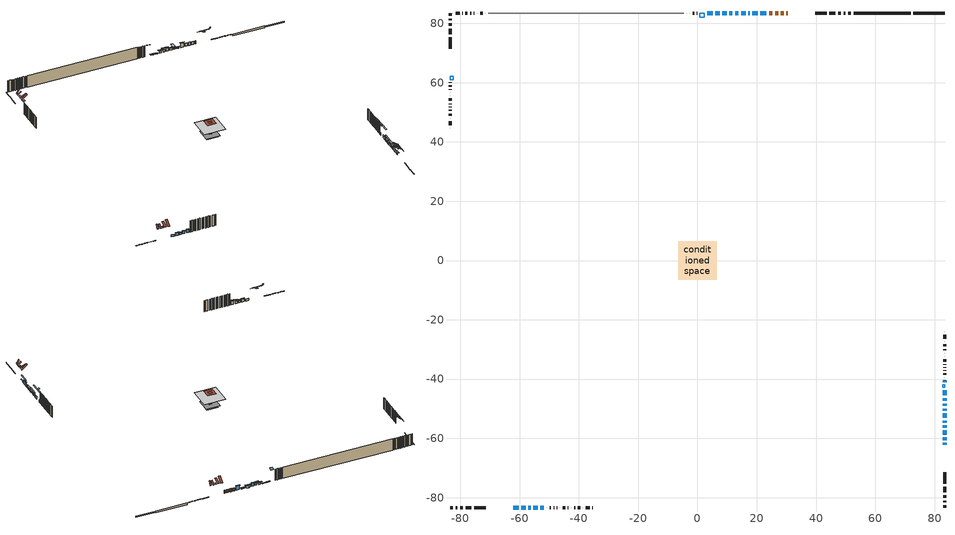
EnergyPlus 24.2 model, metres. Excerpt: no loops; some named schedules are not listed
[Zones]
conditioned space
 floor outside (Floor1 construction): -0.3,-0.3 -0.3,0.3 0.3,0.3 0.3,-0.3 z0.32
 floor outside (Floor2 construction): -0.37,-0.37 -0.37,0.37 0.37,0.37 0.37,-0.37 z0.32
 floor outside (Floor3 construction): -0.7,-0.7 -0.7,0.7 0.7,0.7 0.7,-0.7 z0.32
 floor adiabatic (Floor4 construction): -4.21,-4.21 -4.21,4.21 4.21,4.21 4.21,-4.21 z0.32
 floor adiabatic (AdiabaticFloorConstruction): -6.44,-6.44 -6.44,6.44 6.44,6.44 6.44,-6.44 z5.2
 floor foundation (Slab1 construction): -2.51,-2.51 -2.51,2.51 2.51,2.51 2.51,-2.51 z-0.53
 floor foundation (Slab1 construction 1): -3.38,-3.38 -3.38,3.38 3.38,3.38 3.38,-3.38 z-0.87
 wall outside (RimJoist1 construction): 51.74,83.49 50.79,83.49 / -83.49,-83.49 -82.54,-83.49 / -83.49,83.49 -83.49,82.54 / 83.49,-83.49 83.49,-82.54 z0.32:0.62
 wall outside (RimJoist2 construction): 49.86,83.49 49.28,83.49 / -81.61,-83.49 -81.04,-83.49 / -83.49,81.61 -83.49,81.04 / 83.49,-81.61 83.49,-81.04 z0.32:0.62
 wall outside (RimJoist3 construction): 48.35,83.49 47.42,83.49 / -80.11,-83.49 -79.18,-83.49 / -83.49,80.11 -83.49,79.18 / 83.49,-80.11 83.49,-79.18 z0.32:0.62
 wall outside (RimJoist4 construction): 46.49,83.49 44.52,83.49 / -78.25,-83.49 -76.27,-83.49 / -83.49,78.25 -83.49,76.27 / 83.49,-78.25 83.49,-76.27 z0.32:0.62
 wall outside (RimJoist5 construction): 43.59,83.49 39.64,83.49 / -75.34,-83.49 -71.4,-83.49 / -83.49,75.34 -83.49,71.4 / 83.49,-75.34 83.49,-71.4 z0.32:0.62
 wall outside (AdiabaticWallConstruction 1): 30.43,83.49 30.01,83.49 / 29.09,83.49 28.1,83.49 / 27.17,83.49 26.18,83.49 / 25.25,83.49 24.2,83.49 z0.32:2.35
 wall outside (AdiabaticWallConstruction): 83.49,-62.18 83.49,-61.52 z0.32:1.24; 83.49,-60.59 83.49,-59.62 / -53.03,-83.49 -51.81,-83.49 z0.32:2.45; -62.18,-83.49 -60.35,-83.49 / 83.49,-53.07 83.49,-51.54 / 17.55,83.49 17.15,83.49 / 83.49,-50.61 83.49,-50 z0.32:1.54; -59.42,-83.49 -58,-83.49 / -55.38,-83.49 -53.96,-83.49 z0.32:2.05; 83.49,-58.7 83.49,-57.27 / 23.27,83.49 21.24,83.49 z0.32:3.06; 20.31,83.49 18.48,83.49 z0.32:0.83; 83.49,-56.35 83.49,-55.58 / 83.49,-49.07 83.49,-48.31 / 9.82,83.49 8.4,83.49 z0.32:1.39; 83.49,-54.66 83.49,-53.99 z0.32:0.93; 16.22,83.49 14.69,83.49 / 83.49,-45.54 83.49,-43.71 / -57.08,-83.49 -56.31,-83.49 z0.32:1.69; 13.77,83.49 12.7,83.49 z0.32:2.35; 83.49,-47.38 83.49,-46.47 z0.32:2.15; 11.77,83.49 10.75,83.49 z0.32:1.87; 7.47,83.49 6.04,83.49 z0.32:0.47; 5.12,83.49 3.29,83.49 z0.32:0.78; 83.49,-40.99 83.49,-40.48 z0.32:1.64
 wall outside (Wall10 construction): -0.15,83.49 -0.24,83.49 / -50.89,-83.49 -50.8,-83.49 / -83.49,60.07 -83.49,59.99 / 83.49,-39.55 83.49,-39.47 z0.32:7.64
 wall outside (Wall11 construction): -1.16,83.49 -1.6,83.49 / -49.87,-83.49 -49.44,-83.49 / -83.49,59.06 -83.49,58.62 / 83.49,-38.54 83.49,-38.1 z0.32:7.64
 wall outside (Wall12 construction): -2.53,83.49 -2.64,83.49 / -48.51,-83.49 -48.4,-83.49 / -83.49,57.69 -83.49,57.59 / 83.49,-37.17 83.49,-37.07 z0.32:7.64
 wall outside (Wall13 construction): -3.57,83.49 -3.67,83.49 / -47.47,-83.49 -47.37,-83.49 / -83.49,56.66 -83.49,56.55 / 83.49,-36.14 83.49,-36.03 z0.32:7.64
 wall outside (Wall1 construction): -71.52,83.49 -71.55,83.49 / -46.44,-83.49 -46.41,-83.49 / -83.49,55.62 -83.49,55.6 / 83.49,-35.1 83.49,-35.08 z0.32:7.64
 wall outside (Wall2 construction): -72.48,83.49 -73.32,83.49 / -45.48,-83.49 -44.64,-83.49 / -83.49,54.67 -83.49,53.83 / 83.49,-34.15 83.49,-33.31 z0.32:7.64
 wall outside (Wall3 construction): -74.25,83.49 -74.37,83.49 / -43.71,-83.49 -43.59,-83.49 / -83.49,52.9 -83.49,52.78 / 83.49,-32.38 83.49,-32.26 z0.32:7.64
 wall outside (Wall4 construction): -75.3,83.49 -75.41,83.49 / -42.66,-83.49 -42.55,-83.49 / -83.49,51.85 -83.49,51.74 / 83.49,-31.33 83.49,-31.22 z0.32:7.64
 wall outside (Wall5 construction): -76.34,83.49 -76.7,83.49 / -41.62,-83.49 -41.26,-83.49 / -83.49,50.81 -83.49,50.44 / 83.49,-30.29 83.49,-29.92 z0.32:7.64
 wall outside (Wall6 construction): -77.63,83.49 -78.34,83.49 / -40.33,-83.49 -39.62,-83.49 / -83.49,49.51 -83.49,48.8 / 83.49,-28.99 83.49,-28.28 z0.32:7.64
 wall outside (Wall7 construction): -79.27,83.49 -79.3,83.49 / -38.69,-83.49 -38.66,-83.49 / -83.49,47.88 -83.49,47.85 / 83.49,-27.36 83.49,-27.33 z0.32:7.64
 wall outside (Wall8 construction): -80.23,83.49 -81.6,83.49 / -37.73,-83.49 -36.36,-83.49 / -83.49,46.92 -83.49,45.55 / 83.49,-26.4 83.49,-25.03 z0.32:7.64
 wall outside (Wall9 construction): -82.53,83.49 -82.56,83.49 / -35.43,-83.49 -35.4,-83.49 / -83.49,44.62 -83.49,44.59 / 83.49,-24.1 83.49,-24.07 z0.32:7.64
 wall foundation (FoundationWall1 construction): 83.49,83.49 72.82,83.49 z-0.53:0.28
 wall foundation (FoundationWall2 construction): 71.89,83.49 52.67,83.49 z-0.87:0.32
 wall adiabatic (Wall14 construction): -4.6,83.49 -70.59,83.49 z0.32:7.64
 window (WindowConstruction 20): 83.49,-62.18 83.49,-61.52 z0.32:1.23
 window (WindowConstruction 4): 83.49,-60.59 83.49,-59.62 z0.32:2.45
 window (WindowConstruction 5): -62.18,-83.49 -60.35,-83.49 z0.32:1.54
 window (WindowConstruction 23): -59.42,-83.49 -58,-83.49 z0.32:2.05
 window (WindowConstruction 6): 83.49,-58.7 83.49,-57.28 z0.32:3.06
 window (WindowConstruction 7): 23.27,83.49 21.24,83.49 z0.32:3.06
 window (WindowConstruction 8): 20.31,83.49 18.48,83.49 z0.32:0.83
 window (WindowConstruction 9): 83.49,-56.35 83.49,-55.58 z0.32:1.39
 window (WindowConstruction 21): 83.49,-54.66 83.49,-53.99 z0.32:0.93
 window (WindowConstruction 10): 83.49,-53.06 83.49,-51.54 z0.32:1.54
 window (WindowConstruction 11): 17.55,83.49 17.15,83.49 z0.32:1.54
 window (WindowConstruction 12): 83.49,-50.61 83.49,-50 z0.32:1.54
 window (WindowConstruction 13): 16.22,83.49 14.69,83.49 z0.32:1.69
 window (WindowConstruction 14): 13.76,83.49 12.7,83.49 z0.32:2.35
 window (WindowConstruction 15): 83.49,-49.07 83.49,-48.31 z0.32:1.39
 window (WindowConstruction 16): 83.49,-47.38 83.49,-46.47 z0.32:2.15
 window (WindowConstruction 24): 11.77,83.49 10.75,83.49 z0.32:1.87
 window (WindowConstruction): 83.49,-45.54 83.49,-43.71 z0.32:1.69
 window (WindowConstruction 17): 9.82,83.49 8.4,83.49 z0.32:1.39
 window (WindowConstruction 18): 7.47,83.49 6.05,83.49 z0.32:0.47
 window (WindowConstruction 19): 5.12,83.49 3.29,83.49 z0.32:0.78
 window (WindowConstruction 1): -57.07,-83.49 -56.31,-83.49 z0.32:1.69
 window (WindowConstruction 2): 83.49,-40.99 83.49,-40.48 z0.32:1.64
 window (WindowConstruction 22): -55.38,-83.49 -53.96,-83.49 z0.32:2.05
 window (WindowConstruction 3): -53.03,-83.49 -51.81,-83.49 z0.32:2.45
 door (Door): 30.43,83.49 30.01,83.49 z0.32:2.35
 door (Door 1): 29.09,83.49 28.1,83.49 z0.32:2.35
 door (Door 2): 27.17,83.49 26.18,83.49 z0.32:2.35
 door (Door 3): 25.25,83.49 24.2,83.49 z0.32:2.35
 ceiling adiabatic (AdiabaticFloorConstruction): 6.44,-6.44 6.44,6.44 -6.44,6.44 -6.44,-6.44 z5.2
 roof outside (Roof2 construction): 38.05,83.49,7.64 38.05,81.95,9.81 38.72,81.95,9.81 38.72,83.49,7.64; -69.8,-83.49,7.64 -69.8,-81.95,9.81 -70.47,-81.95,9.81 -70.47,-83.49,7.64; -83.49,69.8,7.64 -81.95,69.8,9.81 -81.95,70.47,9.81 -83.49,70.47,7.64; 83.49,-69.8,7.64 81.95,-69.8,9.81 81.95,-70.47,9.81 83.49,-70.47,7.64
 roof outside (Roof3 construction): 36.44,83.49,7.64 36.44,81.32,9.26 37.12,81.32,9.26 37.12,83.49,7.64; -68.2,-83.49,7.64 -68.2,-81.32,9.26 -68.87,-81.32,9.26 -68.87,-83.49,7.64; -83.49,68.2,7.64 -81.32,68.2,9.26 -81.32,68.87,9.26 -83.49,68.87,7.64; 83.49,-68.2,7.64 81.32,-68.2,9.26 81.32,-68.87,9.26 83.49,-68.87,7.64
 roof outside (Roof4 construction): 35.26,83.49,7.64 35.26,82.59,8.09 35.52,82.59,8.09 35.52,83.49,7.64; -67.02,-83.49,7.64 -67.02,-82.59,8.09 -67.27,-82.59,8.09 -67.27,-83.49,7.64; -83.49,67.02,7.64 -82.59,67.02,8.09 -82.59,67.27,8.09 -83.49,67.27,7.64; 83.49,-67.02,7.64 82.59,-67.02,8.09 82.59,-67.27,8.09 83.49,-67.27,7.64
 roof outside (Roof5 construction): -0.84,0.84 -0.84,-0.84 0.84,-0.84 0.84,0.84 z7.64
 roof outside (Roof6 construction): -2.5,2.5 -2.5,-2.5 2.5,-2.5 2.5,2.5 z7.64
 roof outside (Roof7 construction): 33.33,83.49,7.64 33.33,79.78,9.18 34.33,79.78,9.18 34.33,83.49,7.64; -65.08,-83.49,7.64 -65.08,-79.78,9.18 -66.09,-79.78,9.18 -66.09,-83.49,7.64; -83.49,65.08,7.64 -79.78,65.08,9.18 -79.78,66.09,9.18 -83.49,66.09,7.64; 83.49,-65.08,7.64 79.78,-65.08,9.18 79.78,-66.09,9.18 83.49,-66.09,7.64
 roof outside (Roof8 construction): 31.36,83.49,7.64 31.36,80.15,10.14 32.4,80.15,10.14 32.4,83.49,7.64; -63.11,-83.49,7.64 -63.11,-80.15,10.14 -64.15,-80.15,10.14 -64.15,-83.49,7.64; -83.49,63.11,7.64 -80.15,63.11,10.14 -80.15,64.15,10.14 -83.49,64.15,7.64; 83.49,-63.11,7.64 80.15,-63.11,10.14 80.15,-64.15,10.14 83.49,-64.15,7.64
 roof outside (Roof9 construction): -1.23,1.23 -1.23,-1.23 1.23,-1.23 1.23,1.23 z7.64
 roof outside (AdiabaticRoofConstruction): 83.49,-41.92,7.63 82.72,-41.92,8.02 82.72,-42.78,8.02 83.49,-42.78,7.63; 0.77,83.49,7.63 0.77,82.07,8.34 2.36,82.07,8.34 2.36,83.49,7.63; -83.49,61,7.63 -82.4,61,8.09 -82.4,62.18,8.09 -83.49,62.18,7.63
 skylight (SkylightConstruction): 83.49,-41.92,7.64 82.72,-41.92,8.02 82.72,-42.78,8.02 83.49,-42.78,7.64
 skylight (SkylightConstruction 1): 0.78,83.49,7.64 0.78,82.07,8.34 2.36,82.07,8.34 2.36,83.49,7.64
 skylight (SkylightConstruction 2): -83.49,61,7.64 -82.4,61,8.09 -82.4,62.18,8.09 -83.49,62.18,7.64
shading: 83.49,-60.76 83.49,-62.94 84.1,-62.94 84.1,-60.76 z1.99; 83.49,-57.49 83.49,-62.72 84.1,-62.72 84.1,-57.49 z4.58; -57.7,-83.49 -59.72,-83.49 -59.72,-83.95 -57.7,-83.95 z2.35; 83.49,-56.98 83.49,-58.99 83.95,-58.99 83.95,-56.98 z3.36; 20.94,83.49 23.57,83.49 23.57,83.95 20.94,83.95 z3.36; 18.18,83.49 20.61,83.49 20.61,83.95 18.18,83.95 z1.13; 83.49,-55.12 83.49,-56.81 84.1,-56.81 84.1,-55.12 z1.85; 83.49,-52.47 83.49,-56.18 84.1,-56.18 84.1,-52.47 z2.45; 83.49,-50.02 83.49,-54.59 84.1,-54.59 84.1,-50.02 z3.06; 16.69,83.49 18.01,83.49 18.01,86.51 16.69,86.51 z2; 83.49,-49.54 83.49,-51.07 84.1,-51.07 84.1,-49.54 z2; 14.4,83.49 16.52,83.49 16.52,83.95 14.4,83.95 z1.99; 12.4,83.49 14.06,83.49 14.06,83.95 12.4,83.95 z2.65; 83.49,-46.25 83.49,-51.13 84.1,-51.13 84.1,-46.25 z3.45; 83.49,-45.76 83.49,-48.09 83.95,-48.09 83.95,-45.76 z2.86; 9.84,83.49 12.68,83.49 12.68,83.95 9.84,83.95 z2.78; 83.49,-43.41 83.49,-45.84 83.79,-45.84 83.79,-43.41 z1.99; 7.79,83.49 10.43,83.49 10.43,83.95 7.79,83.95 z2; 5.9,83.49 7.62,83.49 7.62,83.95 5.9,83.95 z0.62; 3.14,83.49 5.27,83.49 5.27,83.95 3.14,83.95 z0.93; -56.01,-83.49 -57.37,-83.49 -57.37,-84.1 -56.01,-84.1 z1.99; 83.49,-34.56 83.49,-46.91 84.1,-46.91 84.1,-34.56 z7.56; -53.66,-83.49 -55.68,-83.49 -55.68,-84.4 -53.66,-84.4 z2.35; -51.67,-83.49 -53.18,-83.49 -53.18,-84.4 -51.67,-84.4 z2.6
[Building]
Building 1: Terrain=Suburbs
[Site:Location]
Vancouver Intl AP_BC: Latitude {deg}=49.19; Longitude {deg}=-123.18; Time Zone {hr}=-8; Elevation {m}=4; Keep Site Location Information=Yes
[Site:GroundTemperature:Shallow]
8.06451, 6.96315, 6.87495, 7.3976, 9.49575, 11.5841, 13.3946, 14.5416, 14.639, 13.7062, 11.9418, 9.91751
[Site:WaterMainsTemperature]
Calculation Method=Schedule; Temperature Schedule=mains temperature schedule
[Material] Roughness=Rough; Thermal Absorptance=0.9
Name | Thickness {m} | Conductivity {W/m-K} | Density {kg/m3} | Specific Heat {J/kg-K} | Solar Absorptance | Visible Absorptance
asphalt or fiberglass shingles | 0.00635 | 0.162714 | 1121.4 | 1465.45 | 0.4 | 0.4
asphalt or fiberglass shingles 1 | 0.00635 | 0.162714 | 1121.4 | 1465.45 | 0.7 | 0.7
concrete 4.0 in. | 0.1016 | 1.803125 | 2242.8 | 837.4 | 0.7 | 0.7
concrete 8.0 in. | 0.2032 | 1.803125 | 2242.8 | 837.4 | 0.7 | 0.7
door material | 0.04445 | 0.188738 | 512.64 | 1214.23 | 0.7 | 0.7
exterior vertical ins; exterior vertical ins 1 | 0.0434738 | 0.029427 | 32.04 | 1214.23 | 0.7 | 0.7
floor covering | 0.0127 | 0.0433444 | 54.468 | 1339.84 | 0.6 | 0.6
floor rigid ins | 0.103632 | 0.029427 | 32.04 | 1214.23 | 0.7 | 0.7
floor rigid ins 1; roof rigid ins | 0.051816 | 0.029427 | 32.04 | 1214.23 | 0.7 | 0.7
floor rigid ins 2; roof rigid ins 1; wall rigid ins | 0.512978 | 0.029427 | 32.04 | 1214.23 | 0.7 | 0.7
floor stud and cavity | 0.1397 | 0.292546 | 92.3553 | 1139.71 | 0.7 | 0.7
floor stud and cavity 1 | 0.1397 | 0.228509 | 92.3553 | 1139.71 | 0.7 | 0.7
floor stud and cavity 2 | 0.1397 | 0.322252 | 92.3553 | 1139.71 | 0.7 | 0.7
floor stud and cavity 3 | 0.1397 | 0.615512 | 92.3553 | 1139.71 | 0.7 | 0.7
floor stud and cavity 4 | 0.1397 | 1.75129 | 37.0049 | 1207.88 | 0.7 | 0.7
furniture material conditioned space 1 | 0.1524 | 0.115458 | 640.8 | 1214.23 | 0.6 | 0.6
gypsum board | 0.0127 | 0.160291 | 801 | 837.4 | 0.6 | 0.6
gypsum board 1 | 0.0127 | 0.160291 | 801 | 837.4 | 0.7 | 0.7
osb sheathing 0.5 in. | 0.0127 | 0.115458 | 512.64 | 1214.23 | 0.7 | 0.7
osb sheathing 0.5 in. 1 | 0.0127 | 0.115458 | 512.64 | 1214.23 | 0.4 | 0.4
osb sheathing 0.75 in. | 0.01905 | 0.115458 | 512.64 | 1214.23 | 0.7 | 0.7
osb sheathing 2.0 in. | 0.0508 | 0.115458 | 512.64 | 1214.23 | 0.7 | 0.7
rim joist stud and cavity | 0.0508 | 0.0314072 | 125.044 | 1163.47 | 0.6 | 0.6
rim joist stud and cavity 1 | 0.0508 | 0.0317179 | 125.044 | 1163.47 | 0.6 | 0.6
rim joist stud and cavity 2 | 0.0508 | 0.0311696 | 125.044 | 1163.47 | 0.6 | 0.6
rim joist stud and cavity 3 | 0.0508 | 0.0310689 | 125.044 | 1163.47 | 0.6 | 0.6
roof stud and cavity | 0.2032 | 0.180801 | 78.34581 | 1123.46 | 0.7 | 0.7
roof stud and cavity 1 | 0.2032 | 0.179601 | 78.34581 | 1123.46 | 0.7 | 0.7
roof stud and cavity 2 | 0.2032 | 0.187911 | 78.34581 | 1123.46 | 0.7 | 0.7
roof stud and cavity 3 | 0.2032 | 0.252 | 78.34581 | 1123.46 | 0.7 | 0.7
roof stud and cavity 4 | 0.2032 | 0.180049 | 78.34581 | 1123.46 | 0.7 | 0.7
roof stud and cavity 5 | 0.2032 | 0.173665 | 78.34581 | 1123.46 | 0.7 | 0.7
roof stud and cavity 6 | 0.2032 | 0.173394 | 78.34581 | 1123.46 | 0.7 | 0.7
roof stud and cavity 7 | 0.2032 | 0.209082 | 78.34581 | 1123.46 | 0.7 | 0.7
roof stud and cavity 8 | 0.18415 | 1.78687 | 37.0049 | 1207.88 | 0.6 | 0.6
wall stud and cavity | 0.1397 | 0.258437 | 139.0536 | 1170.24 | 0.7 | 0.7
wall stud and cavity 1 | 0.1397 | 0.103305 | 139.0536 | 1170.24 | 0.7 | 0.7
wall stud and cavity 10 | 0.1397 | 0.0977075 | 139.0536 | 1170.24 | 0.7 | 0.7
wall stud and cavity 11 | 0.1397 | 0.110808 | 139.0536 | 1170.24 | 0.7 | 0.7
wall stud and cavity 12 | 0.1397 | 0.101068 | 139.0536 | 1170.24 | 0.7 | 0.7
wall stud and cavity 13 | 0.1397 | 0.0934994 | 139.0536 | 1170.24 | 0.7 | 0.7
wall stud and cavity 14 | 0.0889 | 0.380278 | 52.3479 | 1209.89 | 0.7 | 0.7
wall stud and cavity 15 | 0.0889 | 0.391764 | 83.0341 | 1211.67 | 0.7 | 0.7
wall stud and cavity 2 | 0.1397 | 0.106068 | 139.0536 | 1170.24 | 0.7 | 0.7
wall stud and cavity 3 | 0.1397 | 0.105785 | 139.0536 | 1170.24 | 0.7 | 0.7
wall stud and cavity 4 | 0.1397 | 0.0994217 | 139.0536 | 1170.24 | 0.7 | 0.7
wall stud and cavity 5 | 0.1397 | 0.101978 | 139.0536 | 1170.24 | 0.7 | 0.7
wall stud and cavity 6 | 0.1397 | 0.125536 | 139.0536 | 1170.24 | 0.7 | 0.7
wall stud and cavity 7 | 0.1397 | 0.104945 | 139.0536 | 1170.24 | 0.7 | 0.7
wall stud and cavity 8 | 0.1397 | 0.162914 | 139.0536 | 1170.24 | 0.7 | 0.7
wall stud and cavity 9 | 0.1397 | 0.122436 | 139.0536 | 1170.24 | 0.7 | 0.7
wood siding | 0.0254 | 0.102417 | 544.68 | 1172.36 | 0.4 | 0.4
wood siding 1; wood siding 2; wood siding 3 | 0.0254 | 0.102417 | 544.68 | 1172.36 | 0.7 | 0.7
[WindowMaterial:SimpleGlazingSystem]
Name | U-Factor {W/m2-K} | Solar Heat Gain Coefficient
SkylightMaterial | 4.88153 | 0.6927
SkylightMaterial 1 | 4.03933 | 0.6977
SkylightMaterial 2 | 4.08466 | 0.6976
WindowMaterial | 3.04398 | 0.64
WindowMaterial 1 | 3.074637 | 0.64
WindowMaterial 10 | 3.05249 | 0.62
WindowMaterial 11 | 3.11893 | 0.45
WindowMaterial 12 | 3.08826 | 0.53
WindowMaterial 13 | 3.074637 | 0.56
WindowMaterial 14 | 3.05136 | 0.62
WindowMaterial 15 | 3.06101 | 0.6
WindowMaterial 16 | 3.08259 | 0.54
WindowMaterial 17 | 3.10076 | 0.33
WindowMaterial 18 | 3.10927 | 0.6
WindowMaterial 19 | 2.87193 | 0.57
WindowMaterial 2 | 2.67207 | 0.47
WindowMaterial 20 | 2.90259 | 0.55
WindowMaterial 21 | 2.83503 | 0.6
WindowMaterial 22 | 3.7242 | 0.62
WindowMaterial 3 | 3.083154 | 0.56
WindowMaterial 4 | 2.4881 | 0.57
WindowMaterial 5 | 3.05533 | 0.67
WindowMaterial 6 | 3.07009 | 0.59
WindowMaterial 7 | 3.04965 | 0.63
WindowMaterial 8 | 3.09962 | 0.62
WindowMaterial 9 | 3.07975 | 0.55
[Construction]
AdiabaticFloorConstruction: floor stud and cavity 4, floor rigid ins 2, osb sheathing 0.75 in., floor covering
AdiabaticRoofConstruction: asphalt or fiberglass shingles 1, roof rigid ins 1, osb sheathing 0.75 in., roof stud and cavity 8
AdiabaticWallConstruction: wood siding 2, wall rigid ins, wall stud and cavity 14, gypsum board
AdiabaticWallConstruction 1: wood siding 3, wall rigid ins, wall stud and cavity 14, gypsum board
Door; Door 1; Door 2; Door 3: door material
Floor1 construction: floor stud and cavity, floor rigid ins, osb sheathing 0.75 in., floor covering
Floor2 construction: floor stud and cavity 1, floor rigid ins, osb sheathing 0.75 in., floor covering
Floor3 construction: floor stud and cavity 2, floor rigid ins, osb sheathing 0.75 in., floor covering
Floor4 construction: floor stud and cavity 3, floor rigid ins 1, osb sheathing 0.75 in., floor covering
FoundationWall1 construction; FoundationWall2 construction: concrete 8.0 in., gypsum board 1
furniture construction conditioned space 1: furniture material conditioned space 1
PartitionWallConstruction: gypsum board, wall stud and cavity 15, gypsum board
RimJoist1 construction; RimJoist3 construction: wood siding 1, osb sheathing 2.0 in., rim joist stud and cavity
RimJoist2 construction: wood siding 1, osb sheathing 2.0 in., rim joist stud and cavity 1
RimJoist4 construction: wood siding 1, osb sheathing 2.0 in., rim joist stud and cavity 2
RimJoist5 construction: wood siding 1, osb sheathing 2.0 in., rim joist stud and cavity 3
Roof2 construction: asphalt or fiberglass shingles, roof rigid ins, osb sheathing 0.75 in., roof stud and cavity, gypsum board
Roof3 construction: asphalt or fiberglass shingles, roof rigid ins, osb sheathing 0.75 in., roof stud and cavity 1, gypsum board
Roof4 construction: asphalt or fiberglass shingles, roof rigid ins, osb sheathing 0.75 in., roof stud and cavity 2, gypsum board
Roof5 construction: asphalt or fiberglass shingles, roof rigid ins, osb sheathing 0.75 in., roof stud and cavity 3, gypsum board
Roof6 construction: asphalt or fiberglass shingles, roof rigid ins, osb sheathing 0.75 in., roof stud and cavity 4, gypsum board
Roof7 construction: asphalt or fiberglass shingles, roof rigid ins, osb sheathing 0.75 in., roof stud and cavity 5, gypsum board
Roof8 construction: asphalt or fiberglass shingles, roof rigid ins, osb sheathing 0.75 in., roof stud and cavity 6, gypsum board
Roof9 construction: asphalt or fiberglass shingles, roof rigid ins, osb sheathing 0.75 in., roof stud and cavity 7, gypsum board
SkylightConstruction: SkylightMaterial
SkylightConstruction 1: SkylightMaterial 1
SkylightConstruction 2: SkylightMaterial 2
Slab1 construction; Slab1 construction 1: concrete 4.0 in.
Wall1 construction: wood siding, osb sheathing 0.5 in., wall stud and cavity, gypsum board
Wall10 construction: wood siding, osb sheathing 0.5 in., wall stud and cavity 9, gypsum board
Wall11 construction: wood siding, osb sheathing 0.5 in., wall stud and cavity 10, gypsum board
Wall12 construction: wood siding, osb sheathing 0.5 in., wall stud and cavity 11, gypsum board
Wall13 construction: wood siding, osb sheathing 0.5 in., wall stud and cavity 12, gypsum board
Wall14 construction: osb sheathing 0.5 in. 1, wall stud and cavity 13, gypsum board
Wall2 construction: wood siding, osb sheathing 0.5 in., wall stud and cavity 1, gypsum board
Wall3 construction: wood siding, osb sheathing 0.5 in., wall stud and cavity 2, gypsum board
Wall4 construction: wood siding, osb sheathing 0.5 in., wall stud and cavity 3, gypsum board
Wall5 construction: wood siding, osb sheathing 0.5 in., wall stud and cavity 4, gypsum board
Wall6 construction: wood siding, osb sheathing 0.5 in., wall stud and cavity 5, gypsum board
Wall7 construction: wood siding, osb sheathing 0.5 in., wall stud and cavity 6, gypsum board
Wall8 construction: wood siding, osb sheathing 0.5 in., wall stud and cavity 7, gypsum board
Wall9 construction: wood siding, osb sheathing 0.5 in., wall stud and cavity 8, gypsum board
WindowConstruction: WindowMaterial
WindowConstruction 1: WindowMaterial 1
WindowConstruction 10: WindowMaterial 10
WindowConstruction 11: WindowMaterial 11
WindowConstruction 12: WindowMaterial 12
WindowConstruction 13: WindowMaterial 13
WindowConstruction 14: WindowMaterial 14
WindowConstruction 15; WindowConstruction 9: WindowMaterial 9
WindowConstruction 16: WindowMaterial 15
WindowConstruction 17: WindowMaterial 16
WindowConstruction 18: WindowMaterial 17
WindowConstruction 19: WindowMaterial 18
WindowConstruction 2: WindowMaterial 2
WindowConstruction 20: WindowMaterial 19
WindowConstruction 21: WindowMaterial 20
WindowConstruction 22; WindowConstruction 23: WindowMaterial 21
WindowConstruction 24: WindowMaterial 22
WindowConstruction 3: WindowMaterial 3
WindowConstruction 4: WindowMaterial 4
WindowConstruction 5: WindowMaterial 5
WindowConstruction 6: WindowMaterial 6
WindowConstruction 7: WindowMaterial 7
WindowConstruction 8: WindowMaterial 8
[Zone]
conditioned space: Multiplier=1; Volume {m3}=553.7; Part of Total Floor Area=Yes
[Space]
conditioned space 1: Zone=conditioned space; Volume {m3}=553.7
[SurfaceProperty:ExposedFoundationPerimeter] Exposed Perimeter Calculation Method=TotalExposedPerimeter
Name | Total Exposed Perimeter {m}
Slab1 | 10.668
Slab1 1 | 19.227
[InternalMass] Zone or ZoneList=conditioned space; Space or SpaceList=conditioned space 1
Name | Construction | Surface Area {m2}
furniture mass conditioned space 1 | furniture construction conditioned space 1 | 124.176
partition wall mass | PartitionWallConstruction | 239.56
[Lights]
interior lighting: Zone or ZoneList or Space or SpaceList=conditioned space 1; Schedule=interior lighting schedule; Design Level Calculation Method=LightingLevel; Lighting Level {W}=343.2; Return Air Fraction=0; Fraction Radiant=0.6; Fraction Visible=0.2; Fraction Replaceable=1
[People]
occupants: Zone or ZoneList or Space or SpaceList=conditioned space 1; Number of People Schedule=occupants schedule; Number of People Calculation Method=People; Number of People=3; Fraction Radiant=0.314171; Sensible Heat Fraction=0.56303; Activity Level Schedule=occupants activity schedule; Carbon Dioxide Generation Rate {m3/s-W}=0; Enable ASHRAE 55 Comfort Warnings=No; Mean Radiant Temperature Calculation Type=EnclosureAveraged
[ElectricEquipment] Zone or ZoneList or Space or SpaceList=conditioned space 1; Design Level Calculation Method=EquipmentLevel
Name | Schedule | Design Level {W} | Fraction Latent | Fraction Radiant | Fraction Lost
clothes dryer | clothes dryer schedule | 140.772 | 0.015 | 0.081 | 0.85
clothes washer | clothes washer schedule | 32.1985 | 0.03 | 0.162 | 0.7
cooking range | cooking range schedule | 208.969 | 0.08 | 0.432 | 0.2
dishwasher | dishwasher schedule | 66.8632 | 0.3 | 0.18 | 0.4
fridge | fridge schedule | 72.9452 | 0 | 0.6 | 0
mech vent bath fan 0 | mech vent bath fan 0 schedule | 17.9 | 0 | 0 | 1
mech vent bath fan 1 | mech vent bath fan 1 schedule | 17.9 | 0 | 0 | 1
mech vent bath fan 2 | mech vent bath fan 2 schedule | 17.9 | 0 | 0 | 1
mech vent bath fan 3 | mech vent bath fan 3 schedule | 17.9 | 0 | 0 | 1
mech vent house fan | mech vent house fan schedule | 0 | 0 | 0 | 1
mech vent house fan cfis | mech vent house fan cfis schedule | 0 | 0 | 0 | 0
mech vent range fan 0 | mech vent range fan 0 schedule | 107.6 | 0 | 0 | 1
misc plug loads | misc plug loads schedule | 494.7 | 0.045 | 0.513 | 0.1
whole house fan | Always On Discrete | 0 | 0 | 0 | 1
[OtherEquipment] Zone or ZoneList or Space or SpaceList=conditioned space 1; Design Level Calculation Method=EquipmentLevel
Name | Fuel Type | Schedule | Design Level {W} | Fraction Latent | Fraction Radiant | Fraction Lost
clothes dryer 1 | Electricity | clothes dryer schedule | 0 | 0.015 | 0.081 | 0.85
cooking range 1 | Electricity | cooking range schedule | 0 | 0.08 | 0.432 | 0.2
general water use latent | None | general water use schedule | 59.3978 | 1 | 0 | 0
general water use sensible | None | general water use schedule | -58.539 | 0 | 0.6 | 0
mech vent house fan latent load | None | Always On Discrete | 0 | 1 | 0 | 0
mech vent house fan sensible load | None | Always On Discrete | 0 | 0 | 0 | 0
water heater energy adjustment1 | NaturalGas | Always On Discrete | 0.01 | 0 | 0 | 1
[ZoneInfiltration:DesignFlowRate] Zone or ZoneList or Space or SpaceList=conditioned space 1; Schedule=Always On Discrete; Design Flow Rate Calculation Method=Flow/Zone; Design Flow Rate {m3/s}=0
infil flow; natural vent flow; whole house fan flow
[Foundation:Kiva] Initial Indoor Air Temperature {C}=18; Wall Depth Below Slab {m}=0.2032; Custom Block X Position 1 {m}=0.2159; Custom Block Z Position 1 {m}=0
Name | Wall Height Above Grade {m} | Custom Block Material Name 1 | Custom Block Depth 1 {m}
Foundation Kiva 1 | 0.28002 | exterior vertical ins | 0.810006
Foundation Kiva 2 | 0.32001 | exterior vertical ins 1 | 1.19
[Foundation:Kiva:Settings]
Soil Conductivity {W/m-K}=0.849921; Soil Density {kg/m3}=1842.3; Soil Specific Heat {J/kg-K}=418.7; Ground Solar Absorptivity=0.9; Ground Thermal Absorptivity=0.9; Ground Surface Roughness {m}=0.03; Far-Field Width {m}=40; Deep-Ground Boundary Condition=ZeroFlux; Deep-Ground Depth {m}=40; Minimum Cell Dimension {m}=0.2; Maximum Cell Growth Coefficient=3; Simulation Timestep=Timestep
[Exterior:Lights]
exterior lighting: Schedule=exterior lighting schedule; Design Level {W}=75.6
[Schedule:Week:Daily]
interior lighting schedule Week Rule - Jan1-Jan27: interior lighting schedule day, interior lighting schedule day, interior lighting schedule day, interior lighting schedule day, interior lighting schedule day, interior lighting schedule day, interior lighting schedule day, interior lighting schedule default day, interior lighting schedule default day, interior lighting schedule default day, interior lighting schedule default day, interior lighting schedule default day
interior lighting schedule Week Rule - Jan28-Feb3: interior lighting schedule day, interior lighting schedule day, interior lighting schedule day, interior lighting schedule day, interior lighting schedule day 1, interior lighting schedule day 1, interior lighting schedule day 1, interior lighting schedule default day, interior lighting schedule default day, interior lighting schedule default day, interior lighting schedule default day, interior lighting schedule default day
interior lighting schedule Week Rule - Feb4-Feb24: interior lighting schedule day 1, interior lighting schedule day 1, interior lighting schedule day 1, interior lighting schedule day 1, interior lighting schedule day 1, interior lighting schedule day 1, interior lighting schedule day 1, interior lighting schedule default day, interior lighting schedule default day, interior lighting schedule default day, interior lighting schedule default day, interior lighting schedule default day
interior lighting schedule Week Rule - Feb25-Mar3: interior lighting schedule day 1, interior lighting schedule day 1, interior lighting schedule day 1, interior lighting schedule day 1, interior lighting schedule day 2, interior lighting schedule day 2, interior lighting schedule day 2, interior lighting schedule default day, interior lighting schedule default day, interior lighting schedule default day, interior lighting schedule default day, interior lighting schedule default day
[Schedule:Year]
interior lighting schedule: interior lighting schedule Week Rule - Jan1-Jan27, 1, 1, 1, 27, interior lighting schedule Week Rule - Jan28-Feb3, 1, 28, 2, 3, interior lighting schedule Week Rule - Feb4-Feb24, 2, 4, 2, 24, interior lighting schedule Week Rule - Feb25-Mar3, 2, 25, 3, 3, interior lighting schedule Week Rule - Mar4-Mar31, 3, 4, 3, 31, interior lighting schedule Week Rule - Apr1-Apr28, 4, 1, 4, 28, interior lighting schedule Week Rule - Apr29-May5, 4, 29, 5, 5, interior lighting schedule Week Rule - May6-May26, 5, 6, 5, 26, interior lighting schedule Week Rule - May27-Jun2, 5, 27, 6, 2, interior lighting schedule Week Rule - Jun3-Jun30, 6, 3, 6, 30, interior lighting schedule Week Rule - Jul1-Jul28, 7, 1, 7, 28, interior lighting schedule Week Rule - Jul29-Aug4, 7, 29, 8, 4, interior lighting schedule Week Rule - Aug5-Aug25, 8, 5, 8, 25, interior lighting schedule Week Rule - Aug26-Sep1, 8, 26, 9, 1, interior lighting schedule Week Rule - Sep2-Sep29, 9, 2, 9, 29, interior lighting schedule Week Rule - Sep30-Oct6, 9, 30, 10, 6, interior lighting schedule Week Rule - Oct7-Oct27, 10, 7, 10, 27, interior lighting schedule Week Rule - Oct28-Nov3, 10, 28, 11, 3, interior lighting schedule Week Rule - Nov4-Nov24, 11, 4, 11, 24, interior lighting schedule Week Rule - Nov25-Dec1, 11, 25, 12, 1, interior lighting schedule Week Rule - Dec2-Dec31, 12, 2, 12, 31
occupants schedule: occupants schedule Week Rule - Jan1-Dec31, 1, 1, 12, 31
clothes dryer schedule: clothes dryer schedule Week Rule - Jan1-Dec31, 1, 1, 12, 31
clothes washer schedule: clothes washer schedule Week Rule - Jan1-Dec31, 1, 1, 12, 31
cooking range schedule: cooking range schedule Week Rule - Jan1-Dec31, 1, 1, 12, 31
dishwasher schedule: dishwasher schedule Week Rule - Jan1-Dec31, 1, 1, 12, 31
mech vent bath fan 0 schedule: mech vent bath fan 0 schedule Week Rule - Jan1-Dec31, 1, 1, 12, 31
mech vent bath fan 1 schedule: mech vent bath fan 1 schedule Week Rule - Jan1-Dec31, 1, 1, 12, 31
mech vent bath fan 2 schedule: mech vent bath fan 2 schedule Week Rule - Jan1-Dec31, 1, 1, 12, 31
mech vent bath fan 3 schedule: mech vent bath fan 3 schedule Week Rule - Jan1-Dec31, 1, 1, 12, 31
mech vent range fan 0 schedule: mech vent range fan 0 schedule Week Rule - Jan1-Dec31, 1, 1, 12, 31
misc plug loads schedule: misc plug loads schedule Week Rule - Jan1-Dec31, 1, 1, 12, 31
general water use schedule: general water use schedule Week Rule - Jan1-Dec31, 1, 1, 12, 31
exterior lighting schedule: exterior lighting schedule Week Rule - Jan1-Jan27, 1, 1, 1, 27, exterior lighting schedule Week Rule - Jan28-Feb3, 1, 28, 2, 3, exterior lighting schedule Week Rule - Feb4-Feb24, 2, 4, 2, 24, exterior lighting schedule Week Rule - Feb25-Mar3, 2, 25, 3, 3, exterior lighting schedule Week Rule - Mar4-Mar31, 3, 4, 3, 31, exterior lighting schedule Week Rule - Apr1-Apr28, 4, 1, 4, 28, exterior lighting schedule Week Rule - Apr29-May5, 4, 29, 5, 5, exterior lighting schedule Week Rule - May6-May26, 5, 6, 5, 26, exterior lighting schedule Week Rule - May27-Jun2, 5, 27, 6, 2, exterior lighting schedule Week Rule - Jun3-Jun30, 6, 3, 6, 30, exterior lighting schedule Week Rule - Jul1-Jul28, 7, 1, 7, 28, exterior lighting schedule Week Rule - Jul29-Aug4, 7, 29, 8, 4, exterior lighting schedule Week Rule - Aug5-Aug25, 8, 5, 8, 25, exterior lighting schedule Week Rule - Aug26-Sep1, 8, 26, 9, 1, exterior lighting schedule Week Rule - Sep2-Sep29, 9, 2, 9, 29, exterior lighting schedule Week Rule - Sep30-Oct6, 9, 30, 10, 6, exterior lighting schedule Week Rule - Oct7-Oct27, 10, 7, 10, 27, exterior lighting schedule Week Rule - Oct28-Nov3, 10, 28, 11, 3, exterior lighting schedule Week Rule - Nov4-Nov24, 11, 4, 11, 24, exterior lighting schedule Week Rule - Nov25-Dec1, 11, 25, 12, 1, exterior lighting schedule Week Rule - Dec2-Dec31, 12, 2, 12, 31
[Schedule:Constant]
Name | Hourly Value
occupants activity schedule | 117.228
fridge schedule | 0
mech vent house fan schedule; mech vent house fan cfis schedule; Always On Discrete | 1
[Schedule:Compact]
mains temperature schedule: Through: 01/01, For: AllDays, Until: 24:00, 11.375, Through: 01/02, For: AllDays, Until: 24:00, 11.3367, Through: 01/03, For: AllDays, Until: 24:00, 11.2994, Through: 01/04, For: AllDays, Until: 24:00, 11.2628, Through: 01/05, For: AllDays, Until: 24:00, 11.2267, Through: 01/06, For: AllDays, Until: 24:00, 11.1917, Through: 01/07, For: AllDays, Until: 24:00, 11.1578, Through: 01/08, For: AllDays, Until: 24:00, 11.1244, Through: 01/09, For: AllDays, Until: 24:00, 11.0917, Through: 01/10, For: AllDays, Until: 24:00, 11.06, Through: 01/11, For: AllDays, Until: 24:00, 11.0289, Through: 01/12, For: AllDays, Until: 24:00, 10.9989, Through: 01/13, For: AllDays, Until: 24:00, 10.97, Through: 01/14, For: AllDays, Until: 24:00, 10.9417, Through: 01/15, For: AllDays, Until: 24:00, 10.9139, Through: 01/16, For: AllDays, Until: 24:00, 10.8878, Through: 01/17, For: AllDays, Until: 24:00, 10.8622, Through: 01/18, For: AllDays, Until: 24:00, 10.8372, Through: 01/19, For: AllDays, Until: 24:00, 10.8133, Through: 01/20, For: AllDays, Until: 24:00, 10.7906, Through: 01/21, For: AllDays, Until: 24:00, 10.7683, Through: 01/22, For: AllDays, Until: 24:00, 10.7478, Through: 01/23, For: AllDays, Until: 24:00, 10.7272, Through: 01/24, For: AllDays, Until: 24:00, 10.7083, Through: 01/25, For: AllDays, Until: 24:00, 10.69, Through: 01/26, For: AllDays, Until: 24:00, 10.6728, Through: 01/27, For: AllDays, Until: 24:00, 10.6567, Through: 01/28, For: AllDays, Until: 24:00, 10.6411, Through: 01/29, For: AllDays, Until: 24:00, 10.6267, Through: 01/30, For: AllDays, Until: 24:00, 10.6133, Through: 01/31, For: AllDays, Until: 24:00, 10.6011, Through: 02/01, For: AllDays, Until: 24:00, 10.59, Through: 02/02, For: AllDays, Until: 24:00, 10.5794, Through: 02/03, For: AllDays, Until: 24:00, 10.57, Through: 02/04, For: AllDays, Until: 24:00, 10.5617, Through: 02/05, For: AllDays, Until: 24:00, 10.5539, Through: 02/06, For: AllDays, Until: 24:00, 10.5478, Through: 02/07, For: AllDays, Until: 24:00, 10.5422, Through: 02/08, For: AllDays, Until: 24:00, 10.5378, Through: 02/09, For: AllDays, Until: 24:00, 10.5339, Through: 02/10, For: AllDays, Until: 24:00, 10.5317, Through: 02/11, For: AllDays, Until: 24:00, 10.53, Through: 02/12, For: AllDays, Until: 24:00, 10.53, Through: 02/13, For: AllDays, Until: 24:00, 10.5306, Through: 02/14, For: AllDays, Until: 24:00, 10.5317, Through: 02/15, For: AllDays, Until: 24:00, 10.5344, Through: 02/16, For: AllDays, Until: 24:00, 10.5378, Through: 02/17, For: AllDays, Until: 24:00, 10.5428, Through: 02/18, For: AllDays, Until: 24:00, 10.5483, Through: 02/19, For: AllDays, Until: 24:00, 10.5544, Through: 02/20, For: AllDays, Until: 24:00, 10.5622, Through: 02/21, For: AllDays, Until: 24:00, 10.5706, Through: 02/22, For: AllDays, Until: 24:00, 10.5806, Through: 02/23, For: AllDays, Until: 24:00, 10.5911, Through: 02/24, For: AllDays, Until: 24:00, 10.6022, Through: 02/25, For: AllDays, Until: 24:00, 10.615, Through: 02/26, For: AllDays, Until: 24:00, 10.6283, Through: 02/27, For: AllDays, Until: 24:00, 10.6428, Through: 02/28, For: AllDays, Until: 24:00, 10.6583, Through: 03/01, For: AllDays, Until: 24:00, 10.6744, Through: 03/02, For: AllDays, Until: 24:00, 10.6917, Through: 03/03, For: AllDays, Until: 24:00, 10.71, Through: 03/04, For: AllDays, Until: 24:00, 10.7294, Through: 03/05, For: AllDays, Until: 24:00, 10.7494, Through: 03/06, For: AllDays, Until: 24:00, 10.7706, Through: 03/07, For: AllDays, Until: 24:00, 10.7928, Through: 03/08, For: AllDays, Until: 24:00, 10.8161, Through: 03/09, For: AllDays, Until: 24:00, 10.84, Through: 03/10, For: AllDays, Until: 24:00, 10.8644, Through: 03/11, For: AllDays, Until: 24:00, 10.8906, Through: 03/12, For: AllDays, Until: 24:00, 10.9167, Through: 03/13, For: AllDays, Until: 24:00, 10.9444, Through: 03/14, For: AllDays, Until: 24:00, 10.9728, Through: 03/15, For: AllDays, Until: 24:00, 11.0022, Through: 03/16, For: AllDays, Until: 24:00, 11.0322, Through: 03/17, For: AllDays, Until: 24:00, 11.0633, Through: 03/18, For: AllDays, Until: 24:00, 11.095, Through: 03/19, For: AllDays, Until: 24:00, 11.1278, Through: 03/20, For: AllDays, Until: 24:00, 11.1611, Through: 03/21, For: AllDays, Until: 24:00, 11.1956, Through: 03/22, For: AllDays, Until: 24:00, 11.2306, Through: 03/23, For: AllDays, Until: 24:00, 11.2667, Through: 03/24, For: AllDays, Until: 24:00, 11.3033, Through: 03/25, For: AllDays, Until: 24:00, 11.3406, Through: 03/26, For: AllDays, Until: 24:00, 11.3789, Through: 03/27, For: AllDays, Until: 24:00, 11.4178, Through: 03/28, For: AllDays, Until: 24:00, 11.4572, Through: 03/29, For: AllDays, Until: 24:00, 11.4978, Through: 03/30, For: AllDays, Until: 24:00, 11.5389, Through: 03/31, For: AllDays, Until: 24:00, 11.5811, Through: 04/01, For: AllDays, Until: 24:00, 11.6233, Through: 04/02, For: AllDays, Until: 24:00, 11.6667, Through: 04/03, For: AllDays, Until: 24:00, 11.7106, Through: 04/04, For: AllDays, Until: 24:00, 11.755, Through: 04/05, For: AllDays, Until: 24:00, 11.8006, Through: 04/06, For: AllDays, Until: 24:00, 11.8461, Through: 04/07, For: AllDays, Until: 24:00, 11.8928, Through: 04/08, For: AllDays, Until: 24:00, 11.9394, Through: 04/09, For: AllDays, Until: 24:00, 11.9872, Through: 04/10, For: AllDays, Until: 24:00, 12.0356, Through: 04/11, For: AllDays, Until: 24:00, 12.0844, Through: 04/12, For: AllDays, Until: 24:00, 12.1333, Through: 04/13, For: AllDays, Until: 24:00, 12.1833, Through: 04/14, For: AllDays, Until: 24:00, 12.2339, Through: 04/15, For: AllDays, Until: 24:00, 12.2844, Through: 04/16, For: AllDays, Until: 24:00, 12.3361, Through: 04/17, For: AllDays, Until: 24:00, 12.3878, Through: 04/18, For: AllDays, Until: 24:00, 12.44, Through: 04/19, For: AllDays, Until: 24:00, 12.4928, Through: 04/20, For: AllDays, Until: 24:00, 12.5456, Through: 04/21, For: AllDays, Until: 24:00, 12.5994, Through: 04/22, For: AllDays, Until: 24:00, 12.6533, Through: 04/23, For: AllDays, Until: 24:00, 12.7072, Through: 04/24, For: AllDays, Until: 24:00, 12.7622, Through: 04/25, For: AllDays, Until: 24:00, 12.8172, Through: 04/26, For: AllDays, Until: 24:00, 12.8722, Through: 04/27, For: AllDays, Until: 24:00, 12.9278, Through: 04/28, For: AllDays, Until: 24:00, 12.9839, Through: 04/29, For: AllDays, Until: 24:00, 13.04, Through: 04/30, For: AllDays, Until: 24:00, 13.0961, Through: 05/01, For: AllDays, Until: 24:00, 13.1533, Through: 05/02, For: AllDays, Until: 24:00, 13.21, Through: 05/03, For: AllDays, Until: 24:00, 13.2672, Through: 05/04, For: AllDays, Until: 24:00, 13.3244, Through: 05/05, For: AllDays, Until: 24:00, 13.3817, Through: 05/06, For: AllDays, Until: 24:00, 13.4394, Through: 05/07, For: AllDays, Until: 24:00, 13.4972, Through: 05/08, For: AllDays, Until: 24:00, 13.555, Through: 05/09, For: AllDays, Until: 24:00, 13.6133, Through: 05/10, For: AllDays, Until: 24:00, 13.6711, Through: 05/11, For: AllDays, Until: 24:00, 13.7294, Through: 05/12, For: AllDays, Until: 24:00, 13.7878, Through: 05/13, For: AllDays, Until: 24:00, 13.8461, Through: 05/14, For: AllDays, Until: 24:00, 13.9044, Through: 05/15, For: AllDays, Until: 24:00, 13.9628, Through: 05/16, For: AllDays, Until: 24:00, 14.0211, Through: 05/17, For: AllDays, Until: 24:00, 14.0789, Through: 05/18, For: AllDays, Until: 24:00, 14.1372, Through: 05/19, For: AllDays, Until: 24:00, 14.1956, Through: 05/20, For: AllDays, Until: 24:00, 14.2533, Through: 05/21, For: AllDays, Until: 24:00, 14.3117, Through: 05/22, For: AllDays, Until: 24:00, 14.3694, Through: 05/23, For: AllDays, Until: 24:00, 14.4272, Through: 05/24, For: AllDays, Until: 24:00, 14.4844, Through: 05/25, For: AllDays, Until: 24:00, 14.5422, Through: 05/26, For: AllDays, Until: 24:00, 14.5994, Through: 05/27, For: AllDays, Until: 24:00, 14.6561, Through: 05/28, For: AllDays, Until: 24:00, 14.7128, Through: 05/29, For: AllDays, Until: 24:00, 14.7694, Through: 05/30, For: AllDays, Until: 24:00, 14.8261, Through: 05/31, For: AllDays, Until: 24:00, 14.8817, Through: 06/01, For: AllDays, Until: 24:00, 14.9378, Through: 06/02, For: AllDays, Until: 24:00, 14.9933, Through: 06/03, For: AllDays, Until: 24:00, 15.0483, Through: 06/04, For: AllDays, Until: 24:00, 15.1028, Through: 06/05, For: AllDays, Until: 24:00, 15.1572, Through: 06/06, For: AllDays, Until: 24:00, 15.2117, Through: 06/07, For: AllDays, Until: 24:00, 15.265, Through: 06/08, For: AllDays, Until: 24:00, 15.3183, Through: 06/09, For: AllDays, Until: 24:00, 15.3711, Through: 06/10, For: AllDays, Until: 24:00, 15.4239, Through: 06/11, For: AllDays, Until: 24:00, 15.4756, Through: 06/12, For: AllDays, Until: 24:00, 15.5272, Through: 06/13, For: AllDays, Until: 24:00, 15.5783, Through: 06/14, For: AllDays, Until: 24:00, 15.6289, Through: 06/15, For: AllDays, Until: 24:00, 15.6789, Through: 06/16, For: AllDays, Until: 24:00, 15.7283, Through: 06/17, For: AllDays, Until: 24:00, 15.7772, Through: 06/18, For: AllDays, Until: 24:00, 15.8261, Through: 06/19, For: AllDays, Until: 24:00, 15.8739, Through: 06/20, For: AllDays, Until: 24:00, 15.9211, Through: 06/21, For: AllDays, Until: 24:00, 15.9678, Through: 06/22, For: AllDays, Until: 24:00, 16.0139, Through: 06/23, For: AllDays, Until: 24:00, 16.0594, Through: 06/24, For: AllDays, Until: 24:00, 16.1044, Through: 06/25, For: AllDays, Until: 24:00, 16.1483, Through: 06/26, For: AllDays, Until: 24:00, 16.1922, Through: 06/27, For: AllDays, Until: 24:00, 16.235, Through: 06/28, For: AllDays, Until: 24:00, 16.2772, Through: 06/29, For: AllDays, Until: 24:00, 16.3183, Through: 06/30, For: AllDays, Until: 24:00, 16.3594, Through: 07/01, For: AllDays, Until: 24:00, 16.3994, Through: 07/02, For: AllDays, Until: 24:00, 16.4389, Through: 07/03, For: AllDays, Until: 24:00, 16.4772, Through: 07/04, For: AllDays, Until: 24:00, 16.515, Through: 07/05, For: AllDays, Until: 24:00, 16.5522, Through: 07/06, For: AllDays, Until: 24:00, 16.5883, Through: 07/07, For: AllDays, Until: 24:00, 16.6239, Through: 07/08, For: AllDays, Until: 24:00, 16.6583, Through: 07/09, For: AllDays, Until: 24:00, 16.6922, Through: 07/10, For: AllDays, Until: 24:00, 16.7256, Through: 07/11, For: AllDays, Until: 24:00, 16.7578, Through: 07/12, For: AllDays, Until: 24:00, 16.7889, Through: 07/13, For: AllDays, Until: 24:00, 16.8194, Through: 07/14, For: AllDays, Until: 24:00, 16.8489, Through: 07/15, For: AllDays, Until: 24:00, 16.8778, Through: 07/16, For: AllDays, Until: 24:00, 16.9056, Through: 07/17, For: AllDays, Until: 24:00, 16.9328, Through: 07/18, For: AllDays, Until: 24:00, 16.9589, Through: 07/19, For: AllDays, Until: 24:00, 16.9839, Through: 07/20, For: AllDays, Until: 24:00, 17.0083, Through: 07/21, For: AllDays, Until: 24:00, 17.0317, Through: 07/22, For: AllDays, Until: 24:00, 17.0544, Through: 07/23, For: AllDays, Until: 24:00, 17.0761, Through: 07/24, For: AllDays, Until: 24:00, 17.0967, Through: 07/25, For: AllDays, Until: 24:00, 17.1161, Through: 07/26, For: AllDays, Until: 24:00, 17.135, Through: 07/27, For: AllDays, Until: 24:00, 17.1528, Through: 07/28, For: AllDays, Until: 24:00, 17.1694, Through: 07/29, For: AllDays, Until: 24:00, 17.1856, Through: 07/30, For: AllDays, Until: 24:00, 17.2, Through: 07/31, For: AllDays, Until: 24:00, 17.2144, Through: 08/01, For: AllDays, Until: 24:00, 17.2272, Through: 08/02, For: AllDays, Until: 24:00, 17.2389, Through: 08/03, For: AllDays, Until: 24:00, 17.25, Through: 08/04, For: AllDays, Until: 24:00, 17.26, Through: 08/05, For: AllDays, Until: 24:00, 17.2689, Through: 08/06, For: AllDays, Until: 24:00, 17.2772, Through: 08/07, For: AllDays, Until: 24:00, 17.2839, Through: 08/08, For: AllDays, Until: 24:00, 17.29, Through: 08/09, For: AllDays, Until: 24:00, 17.295, Through: 08/10, For: AllDays, Until: 24:00, 17.2989, Through: 08/11, For: AllDays, Until: 24:00, 17.3022, Through: 08/12, For: AllDays, Until: 24:00, 17.3039, Through: 08/13, For: AllDays, Until: 24:00, 17.305, Through: 08/14, For: AllDays, Until: 24:00, 17.305, Through: 08/15, For: AllDays, Until: 24:00, 17.3039, Through: 08/16, For: AllDays, Until: 24:00, 17.3022, Through: 08/17, For: AllDays, Until: 24:00, 17.2989, Through: 08/18, For: AllDays, Until: 24:00, 17.295, Through: 08/19, For: AllDays, Until: 24:00, 17.29, Through: 08/20, For: AllDays, Until: 24:00, 17.2839, Through: 08/21, For: AllDays, Until: 24:00, 17.2772, Through: 08/22, For: AllDays, Until: 24:00, 17.2689, Through: 08/23, For: AllDays, Until: 24:00, 17.26, Through: 08/24, For: AllDays, Until: 24:00, 17.25, Through: 08/25, For: AllDays, Until: 24:00, 17.2394, Through: 08/26, For: AllDays, Until: 24:00, 17.2272, Through: 08/27, For: AllDays, Until: 24:00, 17.2144, Through: 08/28, For: AllDays, Until: 24:00, 17.2006, Through: 08/29, For: AllDays, Until: 24:00, 17.1856, Through: 08/30, For: AllDays, Until: 24:00, 17.1694, Through: 08/31, For: AllDays, Until: 24:00, 17.1528, Through: 09/01, For: AllDays, Until: 24:00, 17.135, Through: 09/02, For: AllDays, Until: 24:00, 17.1161, Through: 09/03, For: AllDays, Until: 24:00, 17.0967, Through: 09/04, For: AllDays, Until: 24:00, 17.0761, Through: 09/05, For: AllDays, Until: 24:00, 17.0544, Through: 09/06, For: AllDays, Until: 24:00, 17.0322, Through: 09/07, For: AllDays, Until: 24:00, 17.0089, Through: 09/08, For: AllDays, Until: 24:00, 16.9844, Through: 09/09, For: AllDays, Until: 24:00, 16.9589, Through: 09/10, For: AllDays, Until: 24:00, 16.9328, Through: 09/11, For: AllDays, Until: 24:00, 16.9061, Through: 09/12, For: AllDays, Until: 24:00, 16.8783, Through: 09/13, For: AllDays, Until: 24:00, 16.8494, Through: 09/14, For: AllDays, Until: 24:00, 16.8194, Through: 09/15, For: AllDays, Until: 24:00, 16.7894, Through: 09/16, For: AllDays, Until: 24:00, 16.7578, Through: 09/17, For: AllDays, Until: 24:00, 16.7256, Through: 09/18, For: AllDays, Until: 24:00, 16.6928, Through: 09/19, For: AllDays, Until: 24:00, 16.6589, Through: 09/20, For: AllDays, Until: 24:00, 16.6239, Through: 09/21, For: AllDays, Until: 24:00, 16.5889, Through: 09/22, For: AllDays, Until: 24:00, 16.5522, Through: 09/23, For: AllDays, Until: 24:00, 16.5156, Through: 09/24, For: AllDays, Until: 24:00, 16.4778, Through: 09/25, For: AllDays, Until: 24:00, 16.4389, Through: 09/26, For: AllDays, Until: 24:00, 16.3994, Through: 09/27, For: AllDays, Until: 24:00, 16.3594, Through: 09/28, For: AllDays, Until: 24:00, 16.3189, Through: 09/29, For: AllDays, Until: 24:00, 16.2772, Through: 09/30, For: AllDays, Until: 24:00, 16.235, Through: 10/01, For: AllDays, Until: 24:00, 16.1922, Through: 10/02, For: AllDays, Until: 24:00, 16.1489, Through: 10/03, For: AllDays, Until: 24:00, 16.1044, Through: 10/04, For: AllDays, Until: 24:00, 16.06, Through: 10/05, For: AllDays, Until: 24:00, 16.0144, Through: 10/06, For: AllDays, Until: 24:00, 15.9683, Through: 10/07, For: AllDays, Until: 24:00, 15.9217, Through: 10/08, For: AllDays, Until: 24:00, 15.8744, Through: 10/09, For: AllDays, Until: 24:00, 15.8261, Through: 10/10, For: AllDays, Until: 24:00, 15.7778, Through: 10/11, For: AllDays, Until: 24:00, 15.7289, Through: 10/12, For: AllDays, Until: 24:00, 15.6794, Through: 10/13, For: AllDays, Until: 24:00, 15.6294, Through: 10/14, For: AllDays, Until: 24:00, 15.5789, Through: 10/15, For: AllDays, Until: 24:00, 15.5278, Through: 10/16, For: AllDays, Until: 24:00, 15.4761, Through: 10/17, For: AllDays, Until: 24:00, 15.4244, Through: 10/18, For: AllDays, Until: 24:00, 15.3717, Through: 10/19, For: AllDays, Until: 24:00, 15.3189, Through: 10/20, For: AllDays, Until: 24:00, 15.2656, Through: 10/21, For: AllDays, Until: 24:00, 15.2117, Through: 10/22, For: AllDays, Until: 24:00, 15.1578, Through: 10/23, For: AllDays, Until: 24:00, 15.1033, Through: 10/24, For: AllDays, Until: 24:00, 15.0489, Through: 10/25, For: AllDays, Until: 24:00, 14.9933, Through: 10/26, For: AllDays, Until: 24:00, 14.9383, Through: 10/27, For: AllDays, Until: 24:00, 14.8822, Through: 10/28, For: AllDays, Until: 24:00, 14.8261, Through: 10/29, For: AllDays, Until: 24:00, 14.77, Through: 10/30, For: AllDays, Until: 24:00, 14.7133, Through: 10/31, For: AllDays, Until: 24:00, 14.6567, Through: 11/01, For: AllDays, Until: 24:00, 14.5994, Through: 11/02, For: AllDays, Until: 24:00, 14.5428, Through: 11/03, For: AllDays, Until: 24:00, 14.485, Through: 11/04, For: AllDays, Until: 24:00, 14.4278, Through: 11/05, For: AllDays, Until: 24:00, 14.37, Through: 11/06, For: AllDays, Until: 24:00, 14.3122, Through: 11/07, For: AllDays, Until: 24:00, 14.2539, Through: 11/08, For: AllDays, Until: 24:00, 14.1961, Through: 11/09, For: AllDays, Until: 24:00, 14.1378, Through: 11/10, For: AllDays, Until: 24:00, 14.0794, Through: 11/11, For: AllDays, Until: 24:00, 14.0217, Through: 11/12, For: AllDays, Until: 24:00, 13.9633, Through: 11/13, For: AllDays, Until: 24:00, 13.905, Through: 11/14, For: AllDays, Until: 24:00, 13.8467, Through: 11/15, For: AllDays, Until: 24:00, 13.7883, Through: 11/16, For: AllDays, Until: 24:00, 13.73, Through: 11/17, For: AllDays, Until: 24:00, 13.6717, Through: 11/18, For: AllDays, Until: 24:00, 13.6139, Through: 11/19, For: AllDays, Until: 24:00, 13.5556, Through: 11/20, For: AllDays, Until: 24:00, 13.4978, Through: 11/21, For: AllDays, Until: 24:00, 13.44, Through: 11/22, For: AllDays, Until: 24:00, 13.3822, Through: 11/23, For: AllDays, Until: 24:00, 13.325, Through: 11/24, For: AllDays, Until: 24:00, 13.2678, Through: 11/25, For: AllDays, Until: 24:00, 13.2106, Through: 11/26, For: AllDays, Until: 24:00, 13.1533, Through: 11/27, For: AllDays, Until: 24:00, 13.0967, Through: 11/28, For: AllDays, Until: 24:00, 13.0406, Through: 11/29, For: AllDays, Until: 24:00, 12.9844, Through: 11/30, For: AllDays, Until: 24:00, 12.9283, Through: 12/01, For: AllDays, Until: 24:00, 12.8728, Through: 12/02, For: AllDays, Until: 24:00, 12.8172, Through: 12/03, For: AllDays, Until: 24:00, 12.7622, Through: 12/04, For: AllDays, Until: 24:00, 12.7078, Through: 12/05, For: AllDays, Until: 24:00, 12.6533, Through: 12/06, For: AllDays, Until: 24:00, 12.5994, Through: 12/07, For: AllDays, Until: 24:00, 12.5461, Through: 12/08, For: AllDays, Until: 24:00, 12.4928, Through: 12/09, For: AllDays, Until: 24:00, 12.4406, Through: 12/10, For: AllDays, Until: 24:00, 12.3883, Through: 12/11, For: AllDays, Until: 24:00, 12.3361, Through: 12/12, For: AllDays, Until: 24:00, 12.285, Through: 12/13, For: AllDays, Until: 24:00, 12.2339, Through: 12/14, For: AllDays, Until: 24:00, 12.1839, Through: 12/15, For: AllDays, Until: 24:00, 12.1339, Through: 12/16, For: AllDays, Until: 24:00, 12.0844, Through: 12/17, For: AllDays, Until: 24:00, 12.0361, Through: 12/18, For: AllDays, Until: 24:00, 11.9878, Through: 12/19, For: AllDays, Until: 24:00, 11.94, Through: 12/20, For: AllDays, Until: 24:00, 11.8933, Through: 12/21, For: AllDays, Until: 24:00, 11.8467, Through: 12/22, For: AllDays, Until: 24:00, 11.8006, Through: 12/23, For: AllDays, Until: 24:00, 11.7556, Through: 12/24, For: AllDays, Until: 24:00, 11.7111, Through: 12/25, For: AllDays, Until: 24:00, 11.6672, Through: 12/26, For: AllDays, Until: 24:00, 11.6239, Through: 12/27, For: AllDays, Until: 24:00, 11.5811, Through: 12/28, For: AllDays, Until: 24:00, 11.5394, Through: 12/29, For: AllDays, Until: 24:00, 11.4983, Through: 12/30, For: AllDays, Until: 24:00, 11.4578, Through: 12/31, For: AllDays, Until: 24:00, 11.4183
